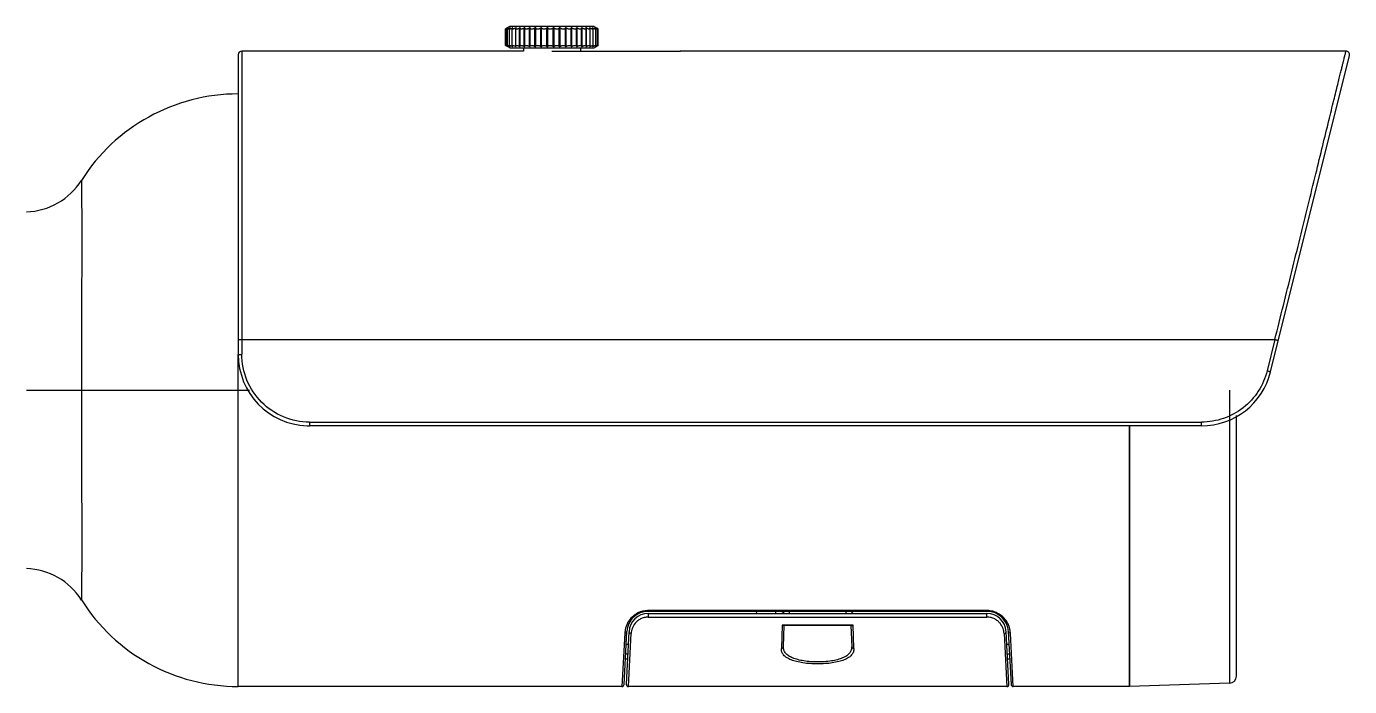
# Model space of a CAD drawing. Header units: millimetres. Extents: x -283029 to -254660, y -24907 to 10674.
# Drawn here: x -277145.7 to -276896.7, y -18793.1 to -18668.9 of the extents above; entities that cross this region are included whole.
import ezdxf

# ---------------------------------------------------------------- set-up
doc = ezdxf.new("R2010")
doc.units = ezdxf.units.MM
doc.header["$LTSCALE"] = 100
doc.layers.add('ASSEM_MEMBER_1', color=7, linetype='Continuous')

msp = doc.modelspace()

# ---------------------------------------------------------------- linework, layer by layer
at = {"layer": 'ASSEM_MEMBER_1', "color": 1, "linetype": 'Continuous'}
for p, q in [((-277055.53, -18669.39), (-277055.47, -18669.36)), ((-277055.53, -18672.49), (-277055.53, -18669.39)), ((-277054.72, -18668.93), (-277055.47, -18669.36)), ((-277055.45, -18672.49), (-277055.45, -18669.39)), ((-277055.21, -18672.5), (-277055.21, -18669.38)), ((-277055.18, -18669.21), (-277055.18, -18669.2)), ((-277055.03, -18669.22), (-277055.03, -18669.2)), ((-277054.99, -18669.2), (-277055.03, -18669.2)), ((-277054.82, -18672.51), (-277054.82, -18669.37)), ((-277038.89, -18668.93), (-277054.72, -18668.93)), ((-277054.72, -18669.25), (-277054.72, -18669.2)), ((-277054.66, -18669.2), (-277054.72, -18669.2)), ((-277054.29, -18672.53), (-277054.29, -18669.35)), ((-277054.25, -18669.29), (-277054.25, -18669.2)), ((-277054.17, -18669.2), (-277054.25, -18669.2)), ((-277053.64, -18672.68), (-277053.64, -18669.2)), ((-277053.54, -18669.2), (-277053.64, -18669.2)), ((-277053.54, -18669.2), (-277053.61, -18669.32)), ((-277053.61, -18672.56), (-277053.61, -18669.32)), ((-277052.9, -18672.68), (-277052.9, -18669.2)), ((-277052.78, -18669.2), (-277052.9, -18669.2)), ((-277052.78, -18669.2), (-277052.82, -18669.29)), ((-277052.82, -18672.59), (-277052.82, -18669.29)), ((-277052.04, -18672.68), (-277052.04, -18669.2)), ((-277051.91, -18669.2), (-277052.04, -18669.2)), ((-277051.91, -18669.2), (-277051.92, -18669.26)), ((-277051.92, -18672.62), (-277051.92, -18669.26)), ((-277051.07, -18672.68), (-277051.07, -18669.2)), ((-277050.93, -18669.2), (-277051.07, -18669.2)), ((-277050.93, -18669.2), (-277050.93, -18669.23)), ((-277050.93, -18672.65), (-277050.93, -18669.23)), ((-277050.02, -18672.68), (-277050.02, -18669.2)), ((-277049.87, -18669.2), (-277050.02, -18669.2)), ((-277049.87, -18672.68), (-277049.87, -18669.2)), ((-277048.92, -18672.68), (-277048.92, -18669.2)), ((-277048.76, -18669.2), (-277048.92, -18669.2)), ((-277048.76, -18672.68), (-277048.76, -18669.2)), ((-277047.77, -18672.68), (-277047.77, -18669.2)), ((-277047.6, -18669.2), (-277047.77, -18669.2)), ((-277047.6, -18672.68), (-277047.6, -18669.2)), ((-277046.6, -18672.68), (-277046.6, -18669.2)), ((-277046.43, -18669.2), (-277046.6, -18669.2)), ((-277046.43, -18672.68), (-277046.43, -18669.2)), ((-277045.43, -18672.68), (-277045.43, -18669.2)), ((-277045.27, -18669.2), (-277045.43, -18669.2)), ((-277045.27, -18672.68), (-277045.27, -18669.2)), ((-277044.29, -18672.68), (-277044.29, -18669.2)), ((-277044.14, -18669.2), (-277044.29, -18669.2)), ((-277044.14, -18672.68), (-277044.14, -18669.2)), ((-277043.2, -18669.21), (-277043.21, -18669.2)), ((-277043.06, -18669.2), (-277043.21, -18669.2)), ((-277043.2, -18672.67), (-277043.2, -18669.21)), ((-277043.06, -18672.68), (-277043.06, -18669.2)), ((-277042.18, -18669.24), (-277042.19, -18669.2)), ((-277042.05, -18669.2), (-277042.19, -18669.2)), ((-277042.18, -18672.64), (-277042.18, -18669.24)), ((-277042.05, -18672.68), (-277042.05, -18669.2)), ((-277041.14, -18669.2), (-277041.26, -18669.2)), ((-277041.23, -18669.28), (-277041.26, -18669.2)), ((-277041.23, -18672.6), (-277041.23, -18669.28)), ((-277041.14, -18672.68), (-277041.14, -18669.2)), ((-277040.33, -18669.2), (-277040.44, -18669.2)), ((-277040.38, -18669.31), (-277040.44, -18669.2)), ((-277040.38, -18672.57), (-277040.38, -18669.31)), ((-277040.33, -18672.68), (-277040.33, -18669.2)), ((-277039.65, -18669.2), (-277039.74, -18669.2)), ((-277039.65, -18669.32), (-277039.65, -18669.2)), ((-277039.65, -18672.54), (-277039.65, -18669.34)), ((-277039.11, -18669.2), (-277039.18, -18669.2)), ((-277039.11, -18669.27), (-277039.11, -18669.2)), ((-277039.04, -18672.52), (-277039.04, -18669.36)), ((-277038.89, -18668.93), (-277038.42, -18669.2)), ((-277038.72, -18669.2), (-277038.77, -18669.2)), ((-277038.72, -18669.23), (-277038.72, -18669.2)), ((-277038.58, -18672.51), (-277038.58, -18669.37)), ((-277038.49, -18669.2), (-277038.51, -18669.2)), ((-277038.49, -18669.21), (-277038.49, -18669.2)), ((-277038.26, -18672.49), (-277038.26, -18669.39)), ((-277038.11, -18672.49), (-277038.11, -18669.39)), ((-277105.85, -18674.23), (-277105.85, -18730.65)), ((-277105.18, -18673.56), (-277105.18, -18730.6)), ((-277052.17, -18673.56), (-277105.18, -18673.56)), ((-277055.53, -18672.49), (-277055.52, -18672.49)), ((-277055.53, -18672.49), (-277055.41, -18672.55)), ((-277054.72, -18672.95), (-277055.47, -18672.52)), ((-277055.18, -18672.68), (-277055.18, -18672.67)), ((-277055.18, -18672.68), (-277055.17, -18672.68)), ((-277055.03, -18672.68), (-277055.03, -18672.66)), ((-277055.03, -18672.68), (-277054.99, -18672.68)), ((-277054.72, -18672.68), (-277054.72, -18672.63)), ((-277054.72, -18672.68), (-277054.66, -18672.68)), ((-277054.72, -18672.95), (-277038.89, -18672.95)), ((-277054.25, -18672.68), (-277054.25, -18672.59)), ((-277054.25, -18672.68), (-277054.17, -18672.68)), ((-277053.64, -18672.68), (-277053.54, -18672.68)), ((-277053.54, -18672.68), (-277053.61, -18672.56)), ((-277052.9, -18672.68), (-277052.78, -18672.68)), ((-277052.78, -18672.68), (-277052.82, -18672.59)), ((-277052.17, -18672.95), (-277052.17, -18673.56)), ((-277052.04, -18672.68), (-277051.91, -18672.68)), ((-277051.91, -18672.68), (-277051.92, -18672.62)), ((-277051.07, -18672.68), (-277050.93, -18672.68)), ((-277050.93, -18672.68), (-277050.93, -18672.65)), ((-277050.02, -18672.68), (-277049.87, -18672.68)), ((-277048.92, -18672.68), (-277048.76, -18672.68)), ((-277047.77, -18672.68), (-277047.6, -18672.68)), ((-277046.81, -18673.59), (-277026.68, -18673.59)), ((-277046.6, -18672.68), (-277046.43, -18672.68)), ((-277045.43, -18672.68), (-277045.27, -18672.68)), ((-277044.29, -18672.68), (-277044.14, -18672.68)), ((-277043.2, -18672.67), (-277043.21, -18672.68)), ((-277043.21, -18672.68), (-277043.06, -18672.68)), ((-277042.18, -18672.64), (-277042.19, -18672.68)), ((-277042.19, -18672.68), (-277042.05, -18672.68)), ((-277041.44, -18672.95), (-277041.44, -18673.59)), ((-277041.23, -18672.6), (-277041.26, -18672.68)), ((-277041.26, -18672.68), (-277041.14, -18672.68)), ((-277040.38, -18672.57), (-277040.44, -18672.68)), ((-277040.44, -18672.68), (-277040.33, -18672.68)), ((-277039.74, -18672.68), (-277039.65, -18672.68)), ((-277039.65, -18672.68), (-277039.65, -18672.56)), ((-277039.18, -18672.68), (-277039.11, -18672.68)), ((-277039.11, -18672.68), (-277039.11, -18672.61)), ((-277038.89, -18672.95), (-277038.42, -18672.68)), ((-277038.77, -18672.68), (-277038.72, -18672.68)), ((-277038.72, -18672.68), (-277038.72, -18672.65)), ((-277038.51, -18672.68), (-277038.49, -18672.68)), ((-277038.49, -18672.68), (-277038.49, -18672.67)), ((-276897.39, -18673.56), (-277022.66, -18673.56)), ((-276911.57, -18733.9), (-276896.74, -18674.4)), ((-276910.77, -18727.88), (-277105.18, -18727.88)), ((-276910.76, -18727.82), (-276912.22, -18733.69)), ((-277105.85, -18793.1), (-277105.85, -18730.65)), ((-277145.71, -18737.36), (-277103.77, -18737.36)), ((-276919.29, -18737.36), (-276919.29, -18792.48)), ((-277092.91, -18744.06), (-277092.43, -18744.07)), ((-277092.44, -18743.36), (-276924.59, -18743.36)), ((-277092.43, -18743.36), (-277092.43, -18744.07)), ((-276924.59, -18744.07), (-277092.43, -18744.07)), ((-276938.12, -18744.07), (-276938.12, -18793.1)), ((-276938.12, -18793.1), (-276938.12, -18744.07)), ((-276924.59, -18744.07), (-276924.59, -18743.36)), ((-276917.99, -18791.14), (-276917.99, -18742.11)), ((-277028.7, -18778.98), (-277029.1, -18778.98)), ((-276964.95, -18778.81), (-277028.7, -18778.81)), ((-277028.7, -18778.81), (-277028.7, -18778.96)), ((-276964.95, -18778.96), (-277028.7, -18778.96)), ((-277028.7, -18779.36), (-276964.95, -18779.36)), ((-277028.7, -18779.36), (-277028.7, -18780.04)), ((-277008.35, -18778.96), (-277008.36, -18779.36)), ((-277004.76, -18778.96), (-277004.74, -18779.36)), ((-277003.53, -18779.36), (-277003.13, -18778.96)), ((-277002.19, -18778.96), (-277002.19, -18779.36)), ((-276991.46, -18779.36), (-276991.46, -18778.96)), ((-276990.52, -18778.96), (-276990.12, -18779.36)), ((-276964.95, -18778.96), (-276964.95, -18778.81)), ((-276964.55, -18778.98), (-276964.95, -18778.98)), ((-276964.95, -18780.04), (-276964.95, -18779.36)), ((-277028.7, -18780.04), (-276964.95, -18780.04)), ((-277003.5, -18781.54), (-277003.65, -18785.95)), ((-276990.15, -18781.54), (-277003.5, -18781.54)), ((-277003.25, -18785.61), (-277003.11, -18781.64)), ((-276990.41, -18781.64), (-277003.24, -18781.64)), ((-276990.54, -18781.64), (-276990.4, -18785.61)), ((-276990, -18785.95), (-276990.15, -18781.54)), ((-277033.12, -18783.07), (-277033.64, -18793.1)), ((-277033.24, -18792.72), (-277032.72, -18782.77)), ((-277032.32, -18782.79), (-277032.83, -18792.68)), ((-277032.43, -18793.1), (-277031.91, -18783.13)), ((-276961.74, -18783.13), (-276961.22, -18793.1)), ((-276960.82, -18792.68), (-276961.34, -18782.79)), ((-276960.93, -18782.77), (-276960.41, -18792.72)), ((-276960.01, -18793.1), (-276960.53, -18783.07)), ((-277032.84, -18785.14), (-277032.44, -18785.14)), ((-276961.21, -18785.14), (-276960.81, -18785.14)), ((-277032.99, -18787.88), (-277032.58, -18787.88)), ((-277032.99, -18787.91), (-277032.58, -18787.91)), ((-277032.54, -18786.99), (-277032.94, -18786.99)), ((-276960.71, -18786.99), (-276961.12, -18786.99)), ((-276961.07, -18787.88), (-276960.67, -18787.88)), ((-276961.07, -18787.91), (-276960.66, -18787.91)), ((-277033.64, -18793.1), (-277105.85, -18793.1)), ((-276998.84, -18793.1), (-277032.43, -18793.1)), ((-276961.22, -18793.1), (-276994.81, -18793.1)), ((-276938.12, -18793.1), (-276960.01, -18793.1)), ((-276919.29, -18792.48), (-276938.12, -18793.1))]:
    msp.add_line(p, q, dxfattribs=at)
for centre, radius, start, end in [((-277067.38, -18647.51), 24.89, 298.5733, 298.7671), ((-277066.9, -18648.4), 23.88, 298.7662, 299.3962), ((-277041.14, -18674.2), 5.69, 58.8911, 59.1294), ((-277105.18, -18674.23), 0.671, 90, 179.9996), ((-277066.88, -18693.44), 23.82, 60.5979, 61.2324), ((-277041.51, -18667.05), 6.42, 300.8746, 301.0869), ((-277026.84, -18313.53), 360.06, 270.0254, 270.666), ((-276897.39, -18674.23), 0.671, 345.9982, 90), ((-277105.85, -18716.52), 34.9, 90, 147.7528), ((-277146.1, -18691.12), 12.69, 271.7476, 327.7528), ((-277092.43, -18730.65), 13.42, 179.9978, 267.9486), ((-276924.59, -18730.65), 13.42, 270.0022, 346.0024), ((-277146.1, -18783.6), 12.69, 32.2472, 88.253), ((-277105.85, -18758.2), 34.9, 212.2472, 270), ((-277028.7, -18782.98), 4.03, 90, 177.0001), ((-277028.7, -18782.98), 3.62, 89.9999, 177), ((-277028.74, -18782.59), 3.78, 89.895, 91.3545), ((-277028.74, -18782.52), 3.71, 89.3804, 89.8921), ((-276964.85, -18781.61), 2.8, 91.4783, 92.1708), ((-276964.95, -18782.98), 4.03, 2.9999, 90), ((-276964.95, -18782.98), 3.62, 2.9999, 90), ((-276964.85, -18781.71), 2.89, 89.5112, 91.4708), ((-276919.34, -18791.14), 1.34, 271.909, 359.9974), ((-277033.64, -18792.7), 0.403, 269.9144, 356.9619), ((-277032.43, -18792.7), 0.403, 177.0138, 269.915), ((-276996.79, -19139.95), 346.85, 90.0065, 90.339), ((-276996.84, -19130.09), 337, 89.6561, 89.9984), ((-276961.22, -18792.7), 0.403, 270.0842, 2.986), ((-276960.01, -18792.7), 0.403, 183.0376, 270.0845)]:
    msp.add_arc(centre, radius, start, end, dxfattribs=at)
for points, knots in [([(-277055.17, -18669.2), (-277055.2, -18669.22), (-277055.26, -18669.25), (-277055.33, -18669.3), (-277055.37, -18669.32), (-277055.4, -18669.35), (-277055.43, -18669.36), (-277055.44, -18669.38), (-277055.45, -18669.38), (-277055.45, -18669.39), (-277055.45, -18669.39)], [0, 0, 0, 0, 0.381161, 0.547799, 0.693506, 0.814699, 0.907868, 0.969835, 0.988697, 1, 1, 1, 1]), ([(-277055.45, -18669.39), (-277055.45, -18669.39), (-277055.45, -18669.39), (-277055.44, -18669.39), (-277055.44, -18669.39), (-277055.43, -18669.39), (-277055.41, -18669.38), (-277055.39, -18669.38), (-277055.37, -18669.37), (-277055.32, -18669.34), (-277055.28, -18669.33), (-277055.25, -18669.31)], [0, 0, 0, 0, 0.020449, 0.040457, 0.068662, 0.105296, 0.15039, 0.265151, 0.410521, 0.583673, 1, 1, 1, 1]), ([(-277055.25, -18669.31), (-277055.23, -18669.31), (-277055.16, -18669.27), (-277055.08, -18669.23), (-277055.03, -18669.2)], [0, 0, 0, 0, 0.230234, 1, 1, 1, 1]), ([(-277054.99, -18669.2), (-277055.02, -18669.22), (-277055.08, -18669.25), (-277055.14, -18669.3), (-277055.18, -18669.33), (-277055.2, -18669.35), (-277055.21, -18669.37), (-277055.21, -18669.38), (-277055.21, -18669.38)], [0, 0, 0, 0, 0.370128, 0.672677, 0.792001, 0.886959, 0.956013, 1, 1, 1, 1]), ([(-277055.21, -18669.38), (-277055.21, -18669.39), (-277055.18, -18669.39), (-277055.15, -18669.39), (-277055.11, -18669.38), (-277055.05, -18669.36), (-277054.98, -18669.33), (-277054.9, -18669.29), (-277054.81, -18669.25), (-277054.75, -18669.21), (-277054.72, -18669.2)], [0, 0, 0, 0, 0.076934, 0.118999, 0.170065, 0.296327, 0.449268, 0.621805, 0.807465, 1, 1, 1, 1]), ([(-277054.66, -18669.2), (-277054.68, -18669.22), (-277054.72, -18669.25), (-277054.77, -18669.29), (-277054.81, -18669.33), (-277054.82, -18669.36), (-277054.82, -18669.37)], [0, 0, 0, 0, 0.354916, 0.647096, 0.86354, 1, 1, 1, 1]), ([(-277054.82, -18669.37), (-277054.82, -18669.37), (-277054.82, -18669.38), (-277054.81, -18669.39), (-277054.79, -18669.39), (-277054.77, -18669.39), (-277054.75, -18669.39), (-277054.7, -18669.38), (-277054.6, -18669.36), (-277054.44, -18669.3), (-277054.32, -18669.23), (-277054.25, -18669.2)], [0, 0, 0, 0, 0.018224, 0.037406, 0.062464, 0.09582, 0.13808, 0.189145, 0.315208, 0.636536, 1, 1, 1, 1]), ([(-277054.17, -18669.2), (-277054.2, -18669.22), (-277054.24, -18669.26), (-277054.28, -18669.31), (-277054.29, -18669.34), (-277054.29, -18669.35)], [0, 0, 0, 0, 0.616239, 0.837333, 1, 1, 1, 1]), ([(-277054.29, -18669.35), (-277054.29, -18669.35), (-277054.28, -18669.36), (-277054.27, -18669.38), (-277054.25, -18669.39), (-277054.22, -18669.39), (-277054.16, -18669.39), (-277054.07, -18669.37), (-277053.97, -18669.34), (-277053.86, -18669.3), (-277053.75, -18669.25), (-277053.68, -18669.22), (-277053.64, -18669.2)], [0, 0, 0, 0, 0.022892, 0.045867, 0.073372, 0.108136, 0.203055, 0.3302, 0.482169, 0.649844, 0.824892, 1, 1, 1, 1]), ([(-277053.61, -18669.32), (-277053.61, -18669.33), (-277053.61, -18669.34), (-277053.6, -18669.36), (-277053.58, -18669.38), (-277053.54, -18669.39), (-277053.47, -18669.39), (-277053.4, -18669.39), (-277053.35, -18669.37), (-277053.31, -18669.37), (-277053.26, -18669.35), (-277053.2, -18669.33), (-277053.11, -18669.3), (-277053.01, -18669.26), (-277052.93, -18669.22), (-277052.9, -18669.2)], [0, 0, 0, 0, 0.026824, 0.053407, 0.08361, 0.120304, 0.217576, 0.34623, 0.382506, 0.420103, 0.498586, 0.580396, 0.664274, 0.833971, 1, 1, 1, 1]), ([(-277052.82, -18669.29), (-277052.82, -18669.3), (-277052.82, -18669.32), (-277052.8, -18669.36), (-277052.74, -18669.38), (-277052.66, -18669.4), (-277052.55, -18669.39), (-277052.42, -18669.36), (-277052.29, -18669.32), (-277052.16, -18669.27), (-277052.07, -18669.22), (-277052.04, -18669.2)], [0, 0, 0, 0, 0.030163, 0.060068, 0.131304, 0.231672, 0.362457, 0.515491, 0.679245, 0.843406, 1, 1, 1, 1]), ([(-277051.92, -18669.26), (-277051.92, -18669.27), (-277051.92, -18669.29), (-277051.9, -18669.33), (-277051.85, -18669.36), (-277051.8, -18669.38), (-277051.73, -18669.39), (-277051.62, -18669.39), (-277051.48, -18669.37), (-277051.33, -18669.33), (-277051.19, -18669.27), (-277051.11, -18669.22), (-277051.07, -18669.2)], [0, 0, 0, 0, 0.032966, 0.065841, 0.142172, 0.190461, 0.246425, 0.379708, 0.533617, 0.695298, 0.853434, 1, 1, 1, 1]), ([(-277050.93, -18669.23), (-277050.93, -18669.24), (-277050.93, -18669.26), (-277050.91, -18669.31), (-277050.84, -18669.36), (-277050.73, -18669.39), (-277050.6, -18669.4), (-277050.44, -18669.38), (-277050.29, -18669.34), (-277050.15, -18669.28), (-277050.06, -18669.23), (-277050.02, -18669.2)], [0, 0, 0, 0, 0.035321, 0.070908, 0.152486, 0.260598, 0.396992, 0.552197, 0.711889, 0.863747, 1, 1, 1, 1]), ([(-277049.87, -18669.2), (-277049.87, -18669.21), (-277049.87, -18669.24), (-277049.84, -18669.29), (-277049.77, -18669.35), (-277049.65, -18669.38), (-277049.5, -18669.4), (-277049.33, -18669.38), (-277049.17, -18669.34), (-277049.03, -18669.28), (-277048.95, -18669.23), (-277048.92, -18669.2)], [0, 0, 0, 0, 0.03693, 0.075231, 0.163906, 0.278608, 0.41946, 0.575673, 0.731843, 0.875493, 1, 1, 1, 1]), ([(-277048.76, -18669.2), (-277048.75, -18669.23), (-277048.71, -18669.28), (-277048.61, -18669.34), (-277048.48, -18669.38), (-277048.32, -18669.4), (-277048.15, -18669.38), (-277048, -18669.34), (-277047.87, -18669.28), (-277047.79, -18669.23), (-277047.77, -18669.2)], [0, 0, 0, 0, 0.081557, 0.182311, 0.307907, 0.454465, 0.609469, 0.757976, 0.889471, 1, 1, 1, 1]), ([(-277047.6, -18669.2), (-277047.58, -18669.24), (-277047.51, -18669.3), (-277047.39, -18669.35), (-277047.24, -18669.39), (-277047.04, -18669.4), (-277046.88, -18669.37), (-277046.81, -18669.34)], [0, 0, 0, 0, 0.184229, 0.300372, 0.432011, 0.722159, 1, 1, 1, 1]), ([(-277046.81, -18669.34), (-277046.76, -18669.33), (-277046.68, -18669.29), (-277046.62, -18669.23), (-277046.6, -18669.2)], [0, 0, 0, 0, 0.552225, 1, 1, 1, 1]), ([(-277046.43, -18669.2), (-277046.41, -18669.23), (-277046.34, -18669.28), (-277046.22, -18669.34), (-277046.06, -18669.38), (-277045.9, -18669.4), (-277045.74, -18669.38), (-277045.57, -18669.34), (-277045.46, -18669.26), (-277045.43, -18669.2)], [0, 0, 0, 0, 0.104258, 0.230038, 0.374828, 0.529209, 0.678443, 0.809399, 1, 1, 1, 1]), ([(-277045.27, -18669.2), (-277045.24, -18669.23), (-277045.16, -18669.28), (-277045.03, -18669.34), (-277044.87, -18669.38), (-277044.7, -18669.4), (-277044.55, -18669.38), (-277044.42, -18669.35), (-277044.33, -18669.28), (-277044.3, -18669.23), (-277044.29, -18669.2)], [0, 0, 0, 0, 0.117515, 0.255246, 0.407793, 0.563664, 0.707553, 0.827841, 0.92247, 1, 1, 1, 1]), ([(-277044.14, -18669.2), (-277044.1, -18669.23), (-277044.02, -18669.28), (-277043.87, -18669.34), (-277043.72, -18669.38), (-277043.56, -18669.4), (-277043.41, -18669.39), (-277043.3, -18669.35), (-277043.23, -18669.3), (-277043.21, -18669.25), (-277043.2, -18669.22), (-277043.2, -18669.21)], [0, 0, 0, 0, 0.131021, 0.279656, 0.43834, 0.594331, 0.732413, 0.842727, 0.926887, 0.963691, 1, 1, 1, 1]), ([(-277043.06, -18669.2), (-277043.02, -18669.22), (-277042.93, -18669.27), (-277042.8, -18669.33), (-277042.65, -18669.37), (-277042.5, -18669.39), (-277042.37, -18669.39), (-277042.26, -18669.37), (-277042.2, -18669.32), (-277042.18, -18669.28), (-277042.18, -18669.26), (-277042.18, -18669.24)], [0, 0, 0, 0, 0.14154, 0.2967, 0.457434, 0.612005, 0.74675, 0.852661, 0.931575, 0.965819, 1, 1, 1, 1]), ([(-277042.05, -18669.2), (-277042.01, -18669.22), (-277041.93, -18669.27), (-277041.79, -18669.32), (-277041.66, -18669.37), (-277041.52, -18669.39), (-277041.4, -18669.39), (-277041.31, -18669.38), (-277041.25, -18669.35), (-277041.23, -18669.31), (-277041.23, -18669.29), (-277041.23, -18669.28)], [0, 0, 0, 0, 0.151712, 0.313022, 0.47578, 0.629248, 0.761198, 0.863232, 0.93698, 0.968395, 1, 1, 1, 1]), ([(-277041.14, -18669.2), (-277041.1, -18669.22), (-277041.02, -18669.26), (-277040.89, -18669.32), (-277040.76, -18669.36), (-277040.64, -18669.38), (-277040.54, -18669.4), (-277040.46, -18669.39), (-277040.42, -18669.37), (-277040.4, -18669.35), (-277040.39, -18669.33), (-277040.38, -18669.32), (-277040.38, -18669.31)], [0, 0, 0, 0, 0.161374, 0.328391, 0.493058, 0.64563, 0.775228, 0.873888, 0.911609, 0.943191, 0.97146, 1, 1, 1, 1]), ([(-277040.33, -18669.2), (-277040.29, -18669.22), (-277040.22, -18669.26), (-277040.1, -18669.31), (-277039.99, -18669.35), (-277039.88, -18669.38), (-277039.79, -18669.39), (-277039.72, -18669.39), (-277039.68, -18669.38), (-277039.66, -18669.37), (-277039.65, -18669.36), (-277039.65, -18669.34), (-277039.65, -18669.34)], [0, 0, 0, 0, 0.170684, 0.343201, 0.509884, 0.661972, 0.789825, 0.885791, 0.921438, 0.950257, 0.975063, 1, 1, 1, 1]), ([(-277039.65, -18669.34), (-277039.65, -18669.33), (-277039.65, -18669.3), (-277039.68, -18669.26), (-277039.72, -18669.22), (-277039.74, -18669.2)], [0, 0, 0, 0, 0.175799, 0.399973, 1, 1, 1, 1]), ([(-277039.65, -18669.2), (-277039.62, -18669.22), (-277039.55, -18669.25), (-277039.44, -18669.3), (-277039.34, -18669.34), (-277039.24, -18669.37), (-277039.16, -18669.39), (-277039.11, -18669.39), (-277039.07, -18669.39), (-277039.06, -18669.38), (-277039.05, -18669.37), (-277039.04, -18669.36), (-277039.04, -18669.36)], [0, 0, 0, 0, 0.179451, 0.357112, 0.525776, 0.677646, 0.804175, 0.8981, 0.932093, 0.958283, 0.979355, 1, 1, 1, 1]), ([(-277039.04, -18669.36), (-277039.04, -18669.35), (-277039.05, -18669.32), (-277039.1, -18669.27), (-277039.14, -18669.23), (-277039.18, -18669.2)], [0, 0, 0, 0, 0.149572, 0.368077, 1, 1, 1, 1]), ([(-277039.11, -18669.2), (-277039.08, -18669.22), (-277039.02, -18669.25), (-277038.92, -18669.29), (-277038.83, -18669.33), (-277038.75, -18669.36), (-277038.69, -18669.38), (-277038.65, -18669.39), (-277038.63, -18669.39), (-277038.61, -18669.39), (-277038.59, -18669.39), (-277038.58, -18669.38), (-277038.58, -18669.38), (-277038.58, -18669.37)], [0, 0, 0, 0, 0.187432, 0.36969, 0.540142, 0.691903, 0.817468, 0.868294, 0.910215, 0.942992, 0.967103, 0.984405, 1, 1, 1, 1]), ([(-277038.58, -18669.37), (-277038.58, -18669.37), (-277038.58, -18669.36), (-277038.6, -18669.33), (-277038.64, -18669.3), (-277038.7, -18669.25), (-277038.74, -18669.22), (-277038.77, -18669.2)], [0, 0, 0, 0, 0.051713, 0.125065, 0.339961, 0.637133, 1, 1, 1, 1]), ([(-277038.72, -18669.2), (-277038.67, -18669.23), (-277038.59, -18669.27), (-277038.48, -18669.32), (-277038.41, -18669.35), (-277038.35, -18669.37), (-277038.31, -18669.39), (-277038.29, -18669.39), (-277038.28, -18669.39), (-277038.27, -18669.39), (-277038.26, -18669.39), (-277038.26, -18669.39)], [0, 0, 0, 0, 0.380141, 0.551899, 0.703437, 0.828355, 0.920542, 0.952913, 0.975833, 0.990157, 1, 1, 1, 1]), ([(-277038.26, -18669.39), (-277038.26, -18669.38), (-277038.27, -18669.37), (-277038.29, -18669.36), (-277038.31, -18669.34), (-277038.34, -18669.32), (-277038.37, -18669.29), (-277038.43, -18669.25), (-277038.48, -18669.22), (-277038.51, -18669.2)], [0, 0, 0, 0, 0.036684, 0.10192, 0.195864, 0.316095, 0.459711, 0.623694, 1, 1, 1, 1]), ([(-277038.49, -18669.2), (-277038.47, -18669.21), (-277038.38, -18669.26), (-277038.3, -18669.3), (-277038.24, -18669.33)], [0, 0, 0, 0, 0.276414, 1, 1, 1, 1]), ([(-277038.22, -18669.32), (-277038.23, -18669.31), (-277038.3, -18669.27), (-277038.37, -18669.23), (-277038.42, -18669.2)], [0, 0, 0, 0, 0.218281, 1, 1, 1, 1]), ([(-277038.24, -18669.33), (-277038.22, -18669.34), (-277038.19, -18669.36), (-277038.15, -18669.38), (-277038.13, -18669.39), (-277038.12, -18669.39), (-277038.11, -18669.39), (-277038.11, -18669.39), (-277038.11, -18669.39)], [0, 0, 0, 0, 0.424121, 0.74201, 0.855611, 0.93669, 0.984038, 1, 1, 1, 1]), ([(-277038.15, -18669.36), (-277038.15, -18669.36), (-277038.17, -18669.35), (-277038.19, -18669.34), (-277038.2, -18669.33)], [0, 0, 0, 0, 0.218883, 1, 1, 1, 1]), ([(-277038.11, -18669.39), (-277038.11, -18669.39), (-277038.11, -18669.39), (-277038.12, -18669.38), (-277038.13, -18669.37), (-277038.14, -18669.36), (-277038.15, -18669.36)], [0, 0, 0, 0, 0.08451, 0.281378, 0.588474, 1, 1, 1, 1]), ([(-277055.17, -18672.68), (-277055.2, -18672.66), (-277055.26, -18672.63), (-277055.33, -18672.58), (-277055.37, -18672.56), (-277055.4, -18672.53), (-277055.43, -18672.52), (-277055.44, -18672.5), (-277055.45, -18672.5), (-277055.45, -18672.49), (-277055.45, -18672.49)], [0, 0, 0, 0, 0.381233, 0.5479, 0.693637, 0.814885, 0.908087, 0.969969, 0.988756, 1, 1, 1, 1]), ([(-277055.45, -18672.49), (-277055.45, -18672.49), (-277055.45, -18672.49), (-277055.44, -18672.49), (-277055.44, -18672.49), (-277055.43, -18672.49), (-277055.41, -18672.49), (-277055.39, -18672.5), (-277055.37, -18672.51), (-277055.32, -18672.54), (-277055.28, -18672.55), (-277055.25, -18672.57)], [0, 0, 0, 0, 0.020527, 0.040546, 0.068736, 0.105344, 0.150418, 0.265221, 0.41066, 0.583793, 1, 1, 1, 1]), ([(-277055.25, -18672.57), (-277055.23, -18672.57), (-277055.16, -18672.61), (-277055.08, -18672.65), (-277055.03, -18672.68)], [0, 0, 0, 0, 0.230167, 1, 1, 1, 1]), ([(-277055.21, -18672.5), (-277055.21, -18672.49), (-277055.18, -18672.49), (-277055.15, -18672.49), (-277055.11, -18672.5), (-277055.05, -18672.52), (-277054.98, -18672.55), (-277054.9, -18672.59), (-277054.81, -18672.63), (-277054.75, -18672.67), (-277054.72, -18672.68)], [0, 0, 0, 0, 0.076972, 0.119028, 0.170106, 0.296387, 0.449269, 0.621776, 0.807453, 1, 1, 1, 1]), ([(-277054.99, -18672.68), (-277055.02, -18672.66), (-277055.08, -18672.63), (-277055.14, -18672.58), (-277055.18, -18672.55), (-277055.2, -18672.53), (-277055.21, -18672.51), (-277055.21, -18672.5), (-277055.21, -18672.5)], [0, 0, 0, 0, 0.370161, 0.672744, 0.792105, 0.887119, 0.956175, 1, 1, 1, 1]), ([(-277054.82, -18672.51), (-277054.82, -18672.51), (-277054.82, -18672.5), (-277054.81, -18672.49), (-277054.79, -18672.49), (-277054.77, -18672.49), (-277054.75, -18672.49), (-277054.7, -18672.5), (-277054.6, -18672.52), (-277054.44, -18672.58), (-277054.32, -18672.65), (-277054.25, -18672.68)], [0, 0, 0, 0, 0.018168, 0.037297, 0.06235, 0.095725, 0.137993, 0.189059, 0.315162, 0.636455, 1, 1, 1, 1]), ([(-277054.66, -18672.68), (-277054.68, -18672.66), (-277054.72, -18672.63), (-277054.77, -18672.59), (-277054.81, -18672.55), (-277054.82, -18672.52), (-277054.82, -18672.51)], [0, 0, 0, 0, 0.354861, 0.647005, 0.86349, 1, 1, 1, 1]), ([(-277054.29, -18672.53), (-277054.29, -18672.53), (-277054.28, -18672.52), (-277054.27, -18672.5), (-277054.25, -18672.49), (-277054.22, -18672.49), (-277054.16, -18672.49), (-277054.07, -18672.51), (-277053.97, -18672.54), (-277053.86, -18672.58), (-277053.75, -18672.62), (-277053.68, -18672.66), (-277053.64, -18672.68)], [0, 0, 0, 0, 0.022903, 0.045843, 0.073312, 0.108075, 0.20302, 0.33018, 0.482148, 0.649789, 0.82486, 1, 1, 1, 1]), ([(-277054.17, -18672.68), (-277054.2, -18672.66), (-277054.24, -18672.62), (-277054.28, -18672.57), (-277054.29, -18672.54), (-277054.29, -18672.53)], [0, 0, 0, 0, 0.616114, 0.83722, 1, 1, 1, 1]), ([(-277053.61, -18672.56), (-277053.61, -18672.55), (-277053.61, -18672.54), (-277053.6, -18672.52), (-277053.58, -18672.5), (-277053.54, -18672.49), (-277053.47, -18672.49), (-277053.37, -18672.5), (-277053.26, -18672.53), (-277053.13, -18672.57), (-277053.01, -18672.62), (-277052.93, -18672.66), (-277052.9, -18672.68)], [0, 0, 0, 0, 0.026852, 0.05345, 0.083632, 0.120303, 0.217606, 0.346275, 0.498593, 0.664216, 0.833934, 1, 1, 1, 1]), ([(-277052.82, -18672.59), (-277052.82, -18672.58), (-277052.82, -18672.56), (-277052.8, -18672.52), (-277052.76, -18672.5), (-277052.71, -18672.49), (-277052.64, -18672.49), (-277052.55, -18672.49), (-277052.42, -18672.52), (-277052.29, -18672.56), (-277052.16, -18672.61), (-277052.07, -18672.66), (-277052.04, -18672.68)], [0, 0, 0, 0, 0.03017, 0.060088, 0.131288, 0.177593, 0.231882, 0.362643, 0.515645, 0.679311, 0.843427, 1, 1, 1, 1]), ([(-277051.92, -18672.62), (-277051.92, -18672.61), (-277051.92, -18672.59), (-277051.9, -18672.55), (-277051.85, -18672.52), (-277051.8, -18672.5), (-277051.73, -18672.49), (-277051.62, -18672.49), (-277051.48, -18672.51), (-277051.33, -18672.55), (-277051.19, -18672.61), (-277051.11, -18672.66), (-277051.07, -18672.68)], [0, 0, 0, 0, 0.032967, 0.065853, 0.142204, 0.190473, 0.246428, 0.379732, 0.533644, 0.695289, 0.853415, 1, 1, 1, 1]), ([(-277050.93, -18672.65), (-277050.93, -18672.64), (-277050.93, -18672.62), (-277050.91, -18672.57), (-277050.84, -18672.52), (-277050.73, -18672.49), (-277050.6, -18672.48), (-277050.44, -18672.5), (-277050.29, -18672.54), (-277050.15, -18672.6), (-277050.06, -18672.65), (-277050.02, -18672.68)], [0, 0, 0, 0, 0.035316, 0.070903, 0.152504, 0.260595, 0.397009, 0.552215, 0.711885, 0.863729, 1, 1, 1, 1]), ([(-277049.87, -18672.68), (-277049.87, -18672.67), (-277049.87, -18672.64), (-277049.84, -18672.59), (-277049.77, -18672.53), (-277049.65, -18672.5), (-277049.5, -18672.48), (-277049.33, -18672.5), (-277049.17, -18672.54), (-277049.03, -18672.6), (-277048.95, -18672.65), (-277048.92, -18672.68)], [0, 0, 0, 0, 0.036927, 0.075224, 0.16391, 0.278606, 0.419468, 0.575687, 0.731842, 0.875475, 1, 1, 1, 1]), ([(-277048.76, -18672.68), (-277048.75, -18672.65), (-277048.71, -18672.6), (-277048.61, -18672.53), (-277048.48, -18672.5), (-277048.32, -18672.48), (-277048.15, -18672.5), (-277048, -18672.54), (-277047.87, -18672.6), (-277047.79, -18672.65), (-277047.77, -18672.68)], [0, 0, 0, 0, 0.081553, 0.182311, 0.307904, 0.454473, 0.609481, 0.757975, 0.889454, 1, 1, 1, 1]), ([(-277047.6, -18672.68), (-277047.58, -18672.64), (-277047.51, -18672.58), (-277047.39, -18672.53), (-277047.24, -18672.49), (-277047.04, -18672.48), (-277046.88, -18672.51), (-277046.81, -18672.54)], [0, 0, 0, 0, 0.184292, 0.300475, 0.432076, 0.72214, 1, 1, 1, 1]), ([(-277046.81, -18672.54), (-277046.76, -18672.55), (-277046.68, -18672.59), (-277046.62, -18672.65), (-277046.6, -18672.68)], [0, 0, 0, 0, 0.552195, 1, 1, 1, 1]), ([(-277046.43, -18672.68), (-277046.41, -18672.65), (-277046.34, -18672.6), (-277046.22, -18672.54), (-277046.06, -18672.5), (-277045.9, -18672.48), (-277045.76, -18672.49), (-277045.66, -18672.52), (-277045.55, -18672.56), (-277045.46, -18672.62), (-277045.43, -18672.68)], [0, 0, 0, 0, 0.104236, 0.229987, 0.374747, 0.529106, 0.678315, 0.746734, 0.809433, 1, 1, 1, 1]), ([(-277045.27, -18672.68), (-277045.24, -18672.65), (-277045.16, -18672.6), (-277045.03, -18672.54), (-277044.87, -18672.5), (-277044.7, -18672.48), (-277044.55, -18672.5), (-277044.42, -18672.53), (-277044.33, -18672.6), (-277044.3, -18672.65), (-277044.29, -18672.68)], [0, 0, 0, 0, 0.117515, 0.25524, 0.407787, 0.563668, 0.707561, 0.827835, 0.922457, 1, 1, 1, 1]), ([(-277044.14, -18672.68), (-277044.1, -18672.65), (-277044.02, -18672.6), (-277043.87, -18672.54), (-277043.72, -18672.5), (-277043.56, -18672.48), (-277043.43, -18672.49), (-277043.34, -18672.52), (-277043.28, -18672.54), (-277043.23, -18672.58), (-277043.21, -18672.63), (-277043.2, -18672.66), (-277043.2, -18672.67)], [0, 0, 0, 0, 0.130979, 0.279556, 0.438191, 0.594137, 0.732178, 0.791159, 0.842777, 0.926897, 0.963701, 1, 1, 1, 1]), ([(-277043.06, -18672.68), (-277043.02, -18672.66), (-277042.93, -18672.61), (-277042.8, -18672.55), (-277042.65, -18672.51), (-277042.5, -18672.49), (-277042.38, -18672.49), (-277042.31, -18672.5), (-277042.25, -18672.52), (-277042.2, -18672.56), (-277042.18, -18672.6), (-277042.18, -18672.62), (-277042.18, -18672.64)], [0, 0, 0, 0, 0.141499, 0.296599, 0.457292, 0.611809, 0.746526, 0.803389, 0.852723, 0.931566, 0.965817, 1, 1, 1, 1]), ([(-277042.05, -18672.68), (-277042.01, -18672.66), (-277041.93, -18672.61), (-277041.79, -18672.56), (-277041.66, -18672.51), (-277041.52, -18672.49), (-277041.4, -18672.49), (-277041.31, -18672.5), (-277041.25, -18672.53), (-277041.23, -18672.57), (-277041.23, -18672.59), (-277041.23, -18672.6)], [0, 0, 0, 0, 0.151719, 0.31302, 0.475791, 0.629249, 0.761216, 0.863252, 0.936972, 0.968375, 1, 1, 1, 1]), ([(-277041.14, -18672.68), (-277041.1, -18672.66), (-277041.02, -18672.62), (-277040.89, -18672.56), (-277040.76, -18672.52), (-277040.64, -18672.5), (-277040.54, -18672.49), (-277040.46, -18672.49), (-277040.42, -18672.51), (-277040.4, -18672.53), (-277040.39, -18672.55), (-277040.38, -18672.56), (-277040.38, -18672.57)], [0, 0, 0, 0, 0.161387, 0.328401, 0.493084, 0.645653, 0.775266, 0.873927, 0.911662, 0.943245, 0.971475, 1, 1, 1, 1]), ([(-277040.33, -18672.68), (-277040.29, -18672.66), (-277040.22, -18672.62), (-277040.1, -18672.57), (-277039.99, -18672.53), (-277039.88, -18672.5), (-277039.79, -18672.49), (-277039.72, -18672.49), (-277039.68, -18672.5), (-277039.66, -18672.51), (-277039.65, -18672.52), (-277039.65, -18672.54), (-277039.65, -18672.54)], [0, 0, 0, 0, 0.170692, 0.343202, 0.50989, 0.66198, 0.789829, 0.885802, 0.921455, 0.950298, 0.975108, 1, 1, 1, 1]), ([(-277039.65, -18672.54), (-277039.65, -18672.55), (-277039.65, -18672.58), (-277039.68, -18672.62), (-277039.72, -18672.66), (-277039.74, -18672.68)], [0, 0, 0, 0, 0.175678, 0.399936, 1, 1, 1, 1]), ([(-277039.65, -18672.68), (-277039.62, -18672.66), (-277039.55, -18672.63), (-277039.44, -18672.58), (-277039.34, -18672.54), (-277039.24, -18672.51), (-277039.16, -18672.49), (-277039.11, -18672.49), (-277039.07, -18672.49), (-277039.06, -18672.5), (-277039.05, -18672.51), (-277039.04, -18672.52), (-277039.04, -18672.52)], [0, 0, 0, 0, 0.179444, 0.357086, 0.525736, 0.677609, 0.80411, 0.898043, 0.932031, 0.958227, 0.979338, 1, 1, 1, 1]), ([(-277039.04, -18672.52), (-277039.04, -18672.53), (-277039.05, -18672.56), (-277039.1, -18672.61), (-277039.14, -18672.65), (-277039.18, -18672.68)], [0, 0, 0, 0, 0.149357, 0.367885, 1, 1, 1, 1]), ([(-277039.11, -18672.68), (-277039.08, -18672.66), (-277039.02, -18672.63), (-277038.92, -18672.59), (-277038.83, -18672.55), (-277038.75, -18672.52), (-277038.69, -18672.5), (-277038.65, -18672.49), (-277038.63, -18672.49), (-277038.61, -18672.49), (-277038.59, -18672.49), (-277038.58, -18672.5), (-277038.58, -18672.5), (-277038.58, -18672.51)], [0, 0, 0, 0, 0.18743, 0.369676, 0.540113, 0.691889, 0.817429, 0.868243, 0.910167, 0.942946, 0.967046, 0.984349, 1, 1, 1, 1]), ([(-277038.58, -18672.51), (-277038.58, -18672.51), (-277038.58, -18672.52), (-277038.6, -18672.55), (-277038.64, -18672.58), (-277038.7, -18672.63), (-277038.74, -18672.66), (-277038.77, -18672.68)], [0, 0, 0, 0, 0.051808, 0.125081, 0.339859, 0.637094, 1, 1, 1, 1]), ([(-277038.72, -18672.68), (-277038.67, -18672.65), (-277038.59, -18672.61), (-277038.49, -18672.56), (-277038.44, -18672.54), (-277038.4, -18672.52), (-277038.35, -18672.51), (-277038.31, -18672.49), (-277038.29, -18672.49), (-277038.28, -18672.49), (-277038.27, -18672.49), (-277038.26, -18672.49), (-277038.26, -18672.49)], [0, 0, 0, 0, 0.380168, 0.551928, 0.630622, 0.7035, 0.828427, 0.920581, 0.952957, 0.975884, 0.990187, 1, 1, 1, 1]), ([(-277038.26, -18672.49), (-277038.26, -18672.5), (-277038.27, -18672.51), (-277038.29, -18672.52), (-277038.31, -18672.54), (-277038.34, -18672.56), (-277038.37, -18672.59), (-277038.43, -18672.63), (-277038.48, -18672.66), (-277038.51, -18672.68)], [0, 0, 0, 0, 0.036794, 0.102088, 0.195948, 0.316097, 0.459694, 0.62369, 1, 1, 1, 1]), ([(-277038.49, -18672.68), (-277038.47, -18672.67), (-277038.38, -18672.62), (-277038.3, -18672.58), (-277038.24, -18672.55)], [0, 0, 0, 0, 0.276402, 1, 1, 1, 1]), ([(-277038.22, -18672.56), (-277038.23, -18672.57), (-277038.3, -18672.61), (-277038.37, -18672.65), (-277038.42, -18672.68)], [0, 0, 0, 0, 0.21817, 1, 1, 1, 1]), ([(-277038.24, -18672.55), (-277038.22, -18672.54), (-277038.19, -18672.52), (-277038.16, -18672.51), (-277038.14, -18672.5), (-277038.13, -18672.49), (-277038.12, -18672.49), (-277038.11, -18672.49), (-277038.11, -18672.49), (-277038.11, -18672.49)], [0, 0, 0, 0, 0.424285, 0.597758, 0.74215, 0.855673, 0.93673, 0.984131, 1, 1, 1, 1]), ([(-277038.15, -18672.52), (-277038.15, -18672.52), (-277038.17, -18672.53), (-277038.19, -18672.54), (-277038.2, -18672.55)], [0, 0, 0, 0, 0.22177, 1, 1, 1, 1]), ([(-277038.11, -18672.49), (-277038.11, -18672.49), (-277038.11, -18672.49), (-277038.12, -18672.5), (-277038.13, -18672.51), (-277038.14, -18672.52), (-277038.15, -18672.52)], [0, 0, 0, 0, 0.08331, 0.280385, 0.588187, 1, 1, 1, 1]), ([(-276910.76, -18727.82), (-276909.7, -18723.54), (-276908.11, -18717.17), (-276906.03, -18708.74), (-276904.53, -18702.63), (-276903.1, -18696.83), (-276901.8, -18691.53), (-276900.68, -18686.91), (-276899.85, -18683.55), (-276899.29, -18681.29), (-276898.96, -18679.91), (-276898.67, -18678.72), (-276898.42, -18677.71), (-276898.2, -18676.86), (-276898.02, -18676.14), (-276897.88, -18675.54), (-276897.76, -18675.05), (-276897.66, -18674.65), (-276897.58, -18674.33), (-276897.51, -18674.08), (-276897.47, -18673.88), (-276897.43, -18673.74), (-276897.41, -18673.65), (-276897.4, -18673.61), (-276897.39, -18673.58), (-276897.39, -18673.57), (-276897.39, -18673.56), (-276897.39, -18673.56)], [0, 0, 0, 0, 0.236389, 0.352749, 0.466182, 0.574182, 0.673148, 0.75922, 0.829659, 0.858809, 0.88413, 0.905913, 0.92451, 0.940191, 0.953258, 0.964104, 0.973083, 0.980423, 0.986316, 0.990935, 0.99445, 0.997016, 0.998735, 0.999306, 0.999699, 0.999927, 1, 1, 1, 1]), ([(-277135.37, -18697.89), (-277135.37, -18697.88), (-277135.36, -18697.96), (-277135.37, -18697.99), (-277135.37, -18698.12), (-277135.37, -18698.31), (-277135.37, -18698.62), (-277135.36, -18699), (-277135.36, -18699.67), (-277135.35, -18700.7), (-277135.33, -18702.15), (-277135.32, -18703.91), (-277135.31, -18705.97), (-277135.31, -18708.35), (-277135.31, -18711.06), (-277135.32, -18715.28), (-277135.35, -18721.22), (-277135.37, -18729), (-277135.37, -18734.49), (-277135.37, -18737.36)], [0, 0, 0, 0, 0.001123, 0.002518, 0.004461, 0.009971, 0.017609, 0.027329, 0.03908, 0.068474, 0.105444, 0.149917, 0.201992, 0.262193, 0.330953, 0.407861, 0.582717, 0.782195, 1, 1, 1, 1]), ([(-277105.18, -18727.88), (-277105.26, -18727.88), (-277105.38, -18727.88), (-277105.54, -18727.88), (-277105.64, -18727.88), (-277105.73, -18727.89), (-277105.79, -18727.9), (-277105.82, -18727.9), (-277105.85, -18727.91), (-277105.85, -18727.91)], [0, 0, 0, 0, 0.366513, 0.544859, 0.704261, 0.833539, 0.926712, 0.980781, 1, 1, 1, 1]), ([(-276910.12, -18728.07), (-276910.12, -18728.07), (-276910.14, -18728.06), (-276910.16, -18728.05), (-276910.23, -18728.03), (-276910.3, -18728), (-276910.41, -18727.97), (-276910.56, -18727.93), (-276910.69, -18727.9), (-276910.77, -18727.88)], [0, 0, 0, 0, 0.01763, 0.068075, 0.156689, 0.282299, 0.440633, 0.621078, 1, 1, 1, 1]), ([(-277105.85, -18730.65), (-277105.85, -18730.65), (-277105.82, -18730.64), (-277105.79, -18730.64), (-277105.73, -18730.63), (-277105.65, -18730.62), (-277105.54, -18730.62), (-277105.39, -18730.62), (-277105.26, -18730.62), (-277105.18, -18730.62)], [0, 0, 0, 0, 0.021707, 0.079154, 0.17169, 0.295693, 0.446652, 0.618935, 1, 1, 1, 1]), ([(-277092.44, -18743.36), (-277094.1, -18743.36), (-277097.45, -18742.69), (-277101.69, -18739.85), (-277104.52, -18735.61), (-277105.18, -18732.26), (-277105.18, -18730.6)], [0, 0, 0, 0, 0.250166, 0.500221, 0.750145, 1, 1, 1, 1]), ([(-276912.22, -18733.69), (-276912.56, -18735.05), (-276913.7, -18737.68), (-276916.59, -18740.84), (-276920.35, -18742.89), (-276923.18, -18743.36), (-276924.59, -18743.36)], [0, 0, 0, 0, 0.249868, 0.499808, 0.749855, 1, 1, 1, 1]), ([(-276912.22, -18733.7), (-276912.14, -18733.72), (-276912.02, -18733.75), (-276911.86, -18733.79), (-276911.76, -18733.82), (-276911.69, -18733.85), (-276911.62, -18733.87), (-276911.59, -18733.88), (-276911.57, -18733.89), (-276911.57, -18733.9)], [0, 0, 0, 0, 0.380185, 0.552498, 0.703667, 0.827959, 0.920755, 0.978363, 1, 1, 1, 1]), ([(-277135.37, -18737.36), (-277135.37, -18740.22), (-277135.37, -18745.71), (-277135.35, -18753.5), (-277135.32, -18759.44), (-277135.31, -18763.66), (-277135.31, -18766.36), (-277135.31, -18768.75), (-277135.32, -18770.81), (-277135.33, -18772.56), (-277135.35, -18773.84), (-277135.36, -18774.72), (-277135.36, -18775.26), (-277135.36, -18775.72), (-277135.37, -18776.1), (-277135.37, -18776.4), (-277135.37, -18776.6), (-277135.37, -18776.72), (-277135.37, -18776.78), (-277135.36, -18776.81), (-277135.37, -18776.82)], [0, 0, 0, 0, 0.217805, 0.417283, 0.592139, 0.669047, 0.737807, 0.798008, 0.850083, 0.894556, 0.931526, 0.947187, 0.96092, 0.972671, 0.982391, 0.990029, 0.995539, 0.997482, 0.998877, 1, 1, 1, 1]), ([(-277028.83, -18778.82), (-277029.45, -18778.83), (-277030.63, -18779.13), (-277031.79, -18780.01), (-277032.42, -18780.84), (-277032.76, -18781.46), (-277032.97, -18782.08), (-277033.04, -18782.5), (-277033.07, -18782.7)], [0, 0, 0, 0, 0.298794, 0.565384, 0.685497, 0.797374, 0.901562, 1, 1, 1, 1]), ([(-276960.58, -18782.7), (-276960.6, -18782.5), (-276960.68, -18782.08), (-276960.89, -18781.46), (-276961.23, -18780.84), (-276961.85, -18780.02), (-276962.77, -18779.33), (-276963.88, -18778.92), (-276964.5, -18778.82), (-276964.82, -18778.81)], [0, 0, 0, 0, 0.098243, 0.202309, 0.31384, 0.433563, 0.699933, 0.847151, 1, 1, 1, 1]), ([(-277028.7, -18780.04), (-277028.96, -18780.04), (-277029.46, -18780.1), (-277030.15, -18780.36), (-277030.72, -18780.74), (-277031.3, -18781.31), (-277031.76, -18782.11), (-277031.9, -18782.81), (-277031.91, -18783.13)], [0, 0, 0, 0, 0.157741, 0.307923, 0.44685, 0.574306, 0.800193, 1, 1, 1, 1]), ([(-277003.24, -18781.64), (-277003.28, -18781.64), (-277003.38, -18781.61), (-277003.46, -18781.57), (-277003.5, -18781.54)], [0, 0, 0, 0, 0.454023, 1, 1, 1, 1]), ([(-276990.41, -18781.64), (-276990.37, -18781.64), (-276990.27, -18781.61), (-276990.19, -18781.57), (-276990.15, -18781.54)], [0, 0, 0, 0, 0.4541, 1, 1, 1, 1]), ([(-276961.74, -18783.13), (-276961.75, -18782.81), (-276961.89, -18782.11), (-276962.35, -18781.31), (-276962.93, -18780.74), (-276963.5, -18780.36), (-276964.19, -18780.1), (-276964.7, -18780.04), (-276964.95, -18780.04)], [0, 0, 0, 0, 0.199808, 0.425708, 0.553171, 0.692107, 0.842286, 1, 1, 1, 1]), ([(-277033.12, -18783.07), (-277033.02, -18783.07), (-277032.83, -18783.03), (-277032.72, -18782.85), (-277032.72, -18782.77)], [0, 0, 0, 0, 0.53928, 1, 1, 1, 1]), ([(-277031.91, -18783.13), (-277032.03, -18783.13), (-277032.24, -18783.06), (-277032.32, -18782.86), (-277032.32, -18782.79)], [0, 0, 0, 0, 0.61952, 1, 1, 1, 1]), ([(-276961.74, -18783.13), (-276961.64, -18783.13), (-276961.48, -18783.08), (-276961.35, -18782.93), (-276961.33, -18782.83), (-276961.34, -18782.79)], [0, 0, 0, 0, 0.533116, 0.784839, 1, 1, 1, 1]), ([(-276960.53, -18783.07), (-276960.63, -18783.07), (-276960.82, -18783.03), (-276960.93, -18782.85), (-276960.93, -18782.77)], [0, 0, 0, 0, 0.539132, 1, 1, 1, 1]), ([(-276990, -18785.95), (-276989.99, -18786.17), (-276990.05, -18786.61), (-276990.42, -18787.22), (-276991.03, -18787.72), (-276991.86, -18788.13), (-276992.9, -18788.45), (-276994.11, -18788.68), (-276995.43, -18788.82), (-276996.82, -18788.86), (-276998.22, -18788.82), (-276999.55, -18788.68), (-277000.75, -18788.45), (-277001.79, -18788.13), (-277002.62, -18787.72), (-277003.24, -18787.22), (-277003.6, -18786.61), (-277003.66, -18786.17), (-277003.65, -18785.95)], [0, 0, 0, 0, 0.039732, 0.080875, 0.128302, 0.185171, 0.25241, 0.328997, 0.412596, 0.499975, 0.587336, 0.670996, 0.747638, 0.814849, 0.871735, 0.919156, 0.960259, 1, 1, 1, 1]), ([(-277003.65, -18785.95), (-277003.55, -18785.95), (-277003.4, -18785.9), (-277003.28, -18785.75), (-277003.25, -18785.66), (-277003.25, -18785.61)], [0, 0, 0, 0, 0.515712, 0.771164, 1, 1, 1, 1]), ([(-276990.4, -18785.61), (-276990.39, -18785.82), (-276990.45, -18786.26), (-276990.79, -18786.86), (-276991.37, -18787.36), (-276992.16, -18787.77), (-276993.14, -18788.09), (-276994.27, -18788.31), (-276995.52, -18788.45), (-276996.83, -18788.49), (-276998.14, -18788.45), (-276999.39, -18788.31), (-277000.53, -18788.08), (-277001.5, -18787.77), (-277002.29, -18787.36), (-277002.86, -18786.86), (-277003.2, -18786.26), (-277003.26, -18785.82), (-277003.25, -18785.61)], [0, 0, 0, 0, 0.041294, 0.083623, 0.131688, 0.188605, 0.255541, 0.331468, 0.414244, 0.500588, 0.586879, 0.669513, 0.74524, 0.811959, 0.868687, 0.916595, 0.958785, 1, 1, 1, 1]), ([(-276990, -18785.95), (-276990.1, -18785.95), (-276990.25, -18785.9), (-276990.37, -18785.75), (-276990.4, -18785.66), (-276990.4, -18785.61)], [0, 0, 0, 0, 0.515965, 0.77134, 1, 1, 1, 1])]:
    msp.add_open_spline(points, degree=3, knots=knots, dxfattribs=at)
for points in [[(-277033.07, -18782.7), (-277033.09, -18782.82), (-277033.1, -18782.95), (-277033.12, -18783.07)], [(-276960.53, -18783.07), (-276960.55, -18782.95), (-276960.56, -18782.82), (-276960.58, -18782.7)]]:
    msp.add_open_spline(points, degree=3, dxfattribs=at)

doc.saveas('drawing.dxf')
